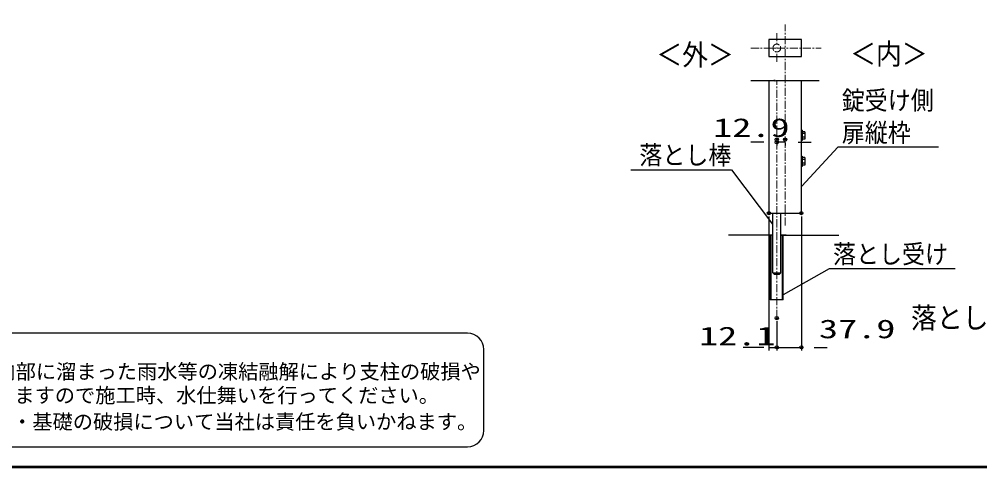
# Model space of a CAD drawing. Units: millimetres, scale not verified. Extents: x -4425 to 4425, y -3150 to 3150.
# Drawn here: x -2864 to 100, y -2925 to -1540 of the extents above; entities that cross this region are included whole.
import ezdxf
from ezdxf.enums import TextEntityAlignment as Align

# ---------------------------------------------------------------- set-up
doc = ezdxf.new("R2010")
doc.units = ezdxf.units.MM
doc.header["$LTSCALE"] = 20
doc.header["$PDMODE"] = 32
doc.header["$PDSIZE"] = 10
doc.linetypes.add('USER1', pattern=[2, 1.25, -0.25, 0.25, -0.25])
for name, color, linetype, lineweight in [('0-0_外形線', 7, 'Continuous', 25), ('0-3_寸法線', 4, 'Continuous', 25), ('0-7_扉縦枠', 7, 'Continuous', 25), ('0-A_0', 7, 'Continuous', 25), ('1-0_軸線', 1, 'USER1', 9), ('1-5_WAKU', 7, 'Continuous', 25), ('1-6_D-TTL-TXT', 2, 'Continuous', 25)]:
    doc.layers.add(name, color=color, linetype=linetype, lineweight=lineweight)
doc.layers.add('0-5_DEFPOINTS', color=7, linetype='Continuous')
doc.styles.add('ＭＳ ゴシック', font='')
doc.styles.get('ＭＳ ゴシック').set_extended_font_data('MS Gothic')

msp = doc.modelspace()

# ---------------------------------------------------------------- linework, layer by layer
at = {"layer": '0-0_外形線', "color": 4}
for p, q in [((-606.44, -1729.01), (-535.1, -1729.01)), ((-548.11, -1729.01), (-535.1, -1729.01)), ((-535.1, -1729.01), (-534.12, -1726.92)), ((-530.64, -1731.11), (-534.12, -1726.92)), ((-530.64, -1731.11), (-529.66, -1729.01)), ((-529.66, -1729.01), (-498.93, -1729.01)), ((-529.66, -1729.01), (-395.6, -1729.01)), ((-514.73, -2206.75), (-335.51, -2206.75))]:
    msp.add_line(p, q, dxfattribs=at)
at = {"layer": '0-0_外形線'}
for p, q in [((-550.93, -1729.01), (-550.93, -2138.75)), ((-450.93, -2138.75), (-450.93, -1729.01)), ((-450.93, -1882.75), (-450.93, -1914.75)), ((-448.93, -1882.75), (-450.93, -1882.75)), ((-448.93, -1882.75), (-448.93, -1914.75)), ((-440.63, -1887.2), (-448.93, -1887.2)), ((-440.63, -1892.98), (-448.93, -1892.98)), ((-440.63, -1887.2), (-448.63, -1887.2)), ((-440.63, -1892.98), (-448.63, -1892.98)), ((-440.63, -1887.2), (-440.63, -1910.3)), ((-448.93, -1914.75), (-450.93, -1914.75)), ((-440.63, -1904.52), (-448.93, -1904.52)), ((-440.63, -1910.3), (-448.93, -1910.3)), ((-440.63, -1904.52), (-448.63, -1904.52)), ((-440.63, -1910.3), (-448.63, -1910.3)), ((-450.93, -1962.75), (-450.93, -1994.75)), ((-448.93, -1963.75), (-450.93, -1963.75)), ((-448.93, -1962.75), (-448.93, -1994.75)), ((-440.63, -1967.2), (-448.93, -1967.2)), ((-440.63, -1972.98), (-448.93, -1972.98)), ((-440.63, -1984.52), (-448.93, -1984.52)), ((-440.63, -1967.2), (-448.63, -1967.2)), ((-440.63, -1972.98), (-448.63, -1972.98)), ((-440.63, -1984.52), (-448.63, -1984.52)), ((-440.63, -1967.2), (-440.63, -1990.3)), ((-448.93, -1994.75), (-450.93, -1994.75)), ((-440.63, -1990.3), (-448.93, -1990.3)), ((-440.63, -1990.3), (-448.63, -1990.3)), ((-550.93, -2138.75), (-450.93, -2138.75)), ((-538.73, -2322.75), (-538.73, -2138.75)), ((-514.73, -2322.75), (-514.73, -2138.75)), ((-546.73, -2406.75), (-546.73, -2206.75)), ((-544.33, -2406.75), (-544.33, -2206.75)), ((-509.13, -2406.75), (-509.13, -2206.75)), ((-506.73, -2406.75), (-506.73, -2206.75)), ((-538.73, -2322.75), (-514.73, -2322.75)), ((-534.73, -2326.75), (-538.73, -2322.75)), ((-534.73, -2326.75), (-518.73, -2326.75)), ((-518.73, -2326.75), (-514.73, -2322.75)), ((-506.73, -2406.75), (-546.73, -2406.75))]:
    msp.add_line(p, q, dxfattribs=at)
at = {"layer": '0-3_寸法線'}
for p, q in [((-566.73, -1919.61), (-606.73, -1919.61)), ((-500.93, -1919.61), (-526.73, -1919.61)), ((-526.73, -1921.51), (-526.73, -1929.61)), ((-500.93, -1921.51), (-500.93, -1929.61)), ((-460.93, -1919.61), (-420.93, -1919.61)), ((-550.93, -2148.75), (-550.93, -2563.12)), ((-450.93, -2148.75), (-450.93, -2563.12)), ((-526.73, -2472.62), (-526.73, -2563.12)), ((-526.73, -2472.62), (-526.73, -2563.12)), ((-590.93, -2553.12), (-630.93, -2553.12)), ((-566.73, -2553.12), (-606.73, -2553.12)), ((-550.93, -2553.12), (-526.73, -2553.12)), ((-526.73, -2553.12), (-450.93, -2553.12)), ((-486.73, -2553.12), (-446.73, -2553.12)), ((-410.93, -2553.12), (-370.93, -2553.12))]:
    msp.add_line(p, q, dxfattribs=at)
at = {"layer": '0-3_寸法線', "color": 1}
msp.add_lwpolyline([(-550.93, -1654.92), (-450.93, -1654.92), (-450.93, -1602.92), (-550.93, -1602.92)], close=True, dxfattribs=at)
for points in [[(-27.74, -1935.47), (-338.12, -1935.47), (-449.55, -2055.7)], [(-977.05, -2004.56), (-666.68, -2004.56), (-539.94, -2172.88)], [(24.05, -2310.21), (-365.06, -2310.21), (-507.09, -2391.31)]]:
    msp.add_lwpolyline(points, dxfattribs=at)
at = {"layer": '0-5_DEFPOINTS'}
for p in [(-526.73, -1911.51), (-526.73, -1919.61), (-500.93, -1911.51), (-550.93, -2138.75), (-450.93, -2138.75), (-526.73, -2462.62), (-526.73, -2553.12), (-450.93, -2553.12)]:
    msp.add_point(p, dxfattribs=at)
at = {"layer": '0-7_扉縦枠', "color": 4}
msp.add_line((-550.93, -2138.75), (-538.73, -2138.75), dxfattribs=at)
at = {"layer": '0-A_0', "color": 4}
for p, q in [((-538.73, -2206.75), (-675.58, -2206.75)), ((-497.87, -2206.75), (-514.73, -2206.75))]:
    msp.add_line(p, q, dxfattribs=at)
at = {"layer": '1-0_軸線'}
for p, q in [((-500.93, -2176.87), (-500.93, -1555.88)), ((-526.73, -1582.68), (-526.73, -1615.57)), ((-606.49, -1628.92), (-389.62, -1628.92)), ((-529.43, -1628.92), (-540.08, -1628.92)), ((-528.08, -1628.92), (-525.38, -1628.92)), ((-526.73, -1630.27), (-526.73, -1627.57)), ((-524.03, -1628.92), (-513.38, -1628.92)), ((-526.73, -1671.77), (-526.73, -1642.27)), ((-526.73, -2462.62), (-526.73, -1729.01))]:
    msp.add_line(p, q, dxfattribs=at)
msp.add_circle((-526.73, -1628.92), 12, dxfattribs=at)
at = {"layer": '1-5_WAKU'}
msp.add_lwpolyline([(-4050.2, 2925.07), (4199.8, 2925.07), (4199.8, -2924.93), (-4050.2, -2924.93)], close=True, dxfattribs=at)
for points in [[(4197.8, 2923.07), (4197.8, -2922.93), (-4048.2, -2922.93)], [(4195.8, 2921.07), (4195.8, -2920.93), (-4046.2, -2920.93)]]:
    msp.add_lwpolyline(points, dxfattribs=at)
at = {"layer": '1-6_D-TTL-TXT'}
for p, q in [((-1480.7, -2509.72), (-3926.25, -2509.72)), ((-1430.7, -2809.72), (-1430.7, -2559.72)), ((-3926.25, -2859.72), (-1480.7, -2859.72))]:
    msp.add_line(p, q, dxfattribs=at)
for centre, start, end in [((-1480.7, -2559.72), 0, 90), ((-1480.7, -2809.72), 270, 0)]:
    msp.add_arc(centre, 50, start, end, dxfattribs=at)

# ---------------------------------------------------------------- texts
at = {"layer": '0-0_外形線', "style": 'ＭＳ ゴシック', "width": 0.9}
for s, p in [('＜外＞', (-898.5, -1701.67)), ('＜内＞', (-300.45, -1699.06)), ('落とし部', (-112.75, -2513.71))]:
    msp.add_text(s, height=64.96, dxfattribs=at).set_placement(p, align=Align.BOTTOM_LEFT)
at = {"layer": '0-3_寸法線', "color": 2, "style": 'ＭＳ ゴシック', "width": 1.5}
for s, p in [('12.9', (-723.06, -1920.71)), ('37.9', (-396.6, -2542.25)), ('12.1', (-766.64, -2564.22))]:
    msp.add_text(s, height=57.77, dxfattribs=at).set_placement(p, align=Align.BOTTOM_LEFT)
at = {"layer": '0-A_0', "color": 2, "style": 'ＭＳ ゴシック', "width": 0.9}
for s, p in [('錠受け側', (-326.12, -1836.57)), ('扉縦枠', (-326.12, -1936.57)), ('落とし棒', (-950.68, -2005.66)), ('落とし受け', (-353.06, -2311.31))]:
    msp.add_text(s, height=57.77, dxfattribs=at).set_placement(p, align=Align.BOTTOM_LEFT)
at = {"layer": '1-6_D-TTL-TXT', "color": 7, "style": 'ＭＳ ゴシック'}
for s, p in [('凍結の恐れがある場所への設置は、内部に溜まった雨水等の凍結融解により支柱の破損や', (-3936.07, -2664.39)), ('コンクリート基礎の破損の恐れがありますので施工時、水仕舞いを行ってください。', (-3940.18, -2737.82)), ('施工による水仕舞い不備で起こる支柱・基礎の破損について当社は責任を負いかねます。 ', (-3947.17, -2819.31))]:
    msp.add_text(s, height=45.75, dxfattribs=at).set_placement(p, align=Align.BOTTOM_LEFT)

doc.saveas('drawing.dxf')
